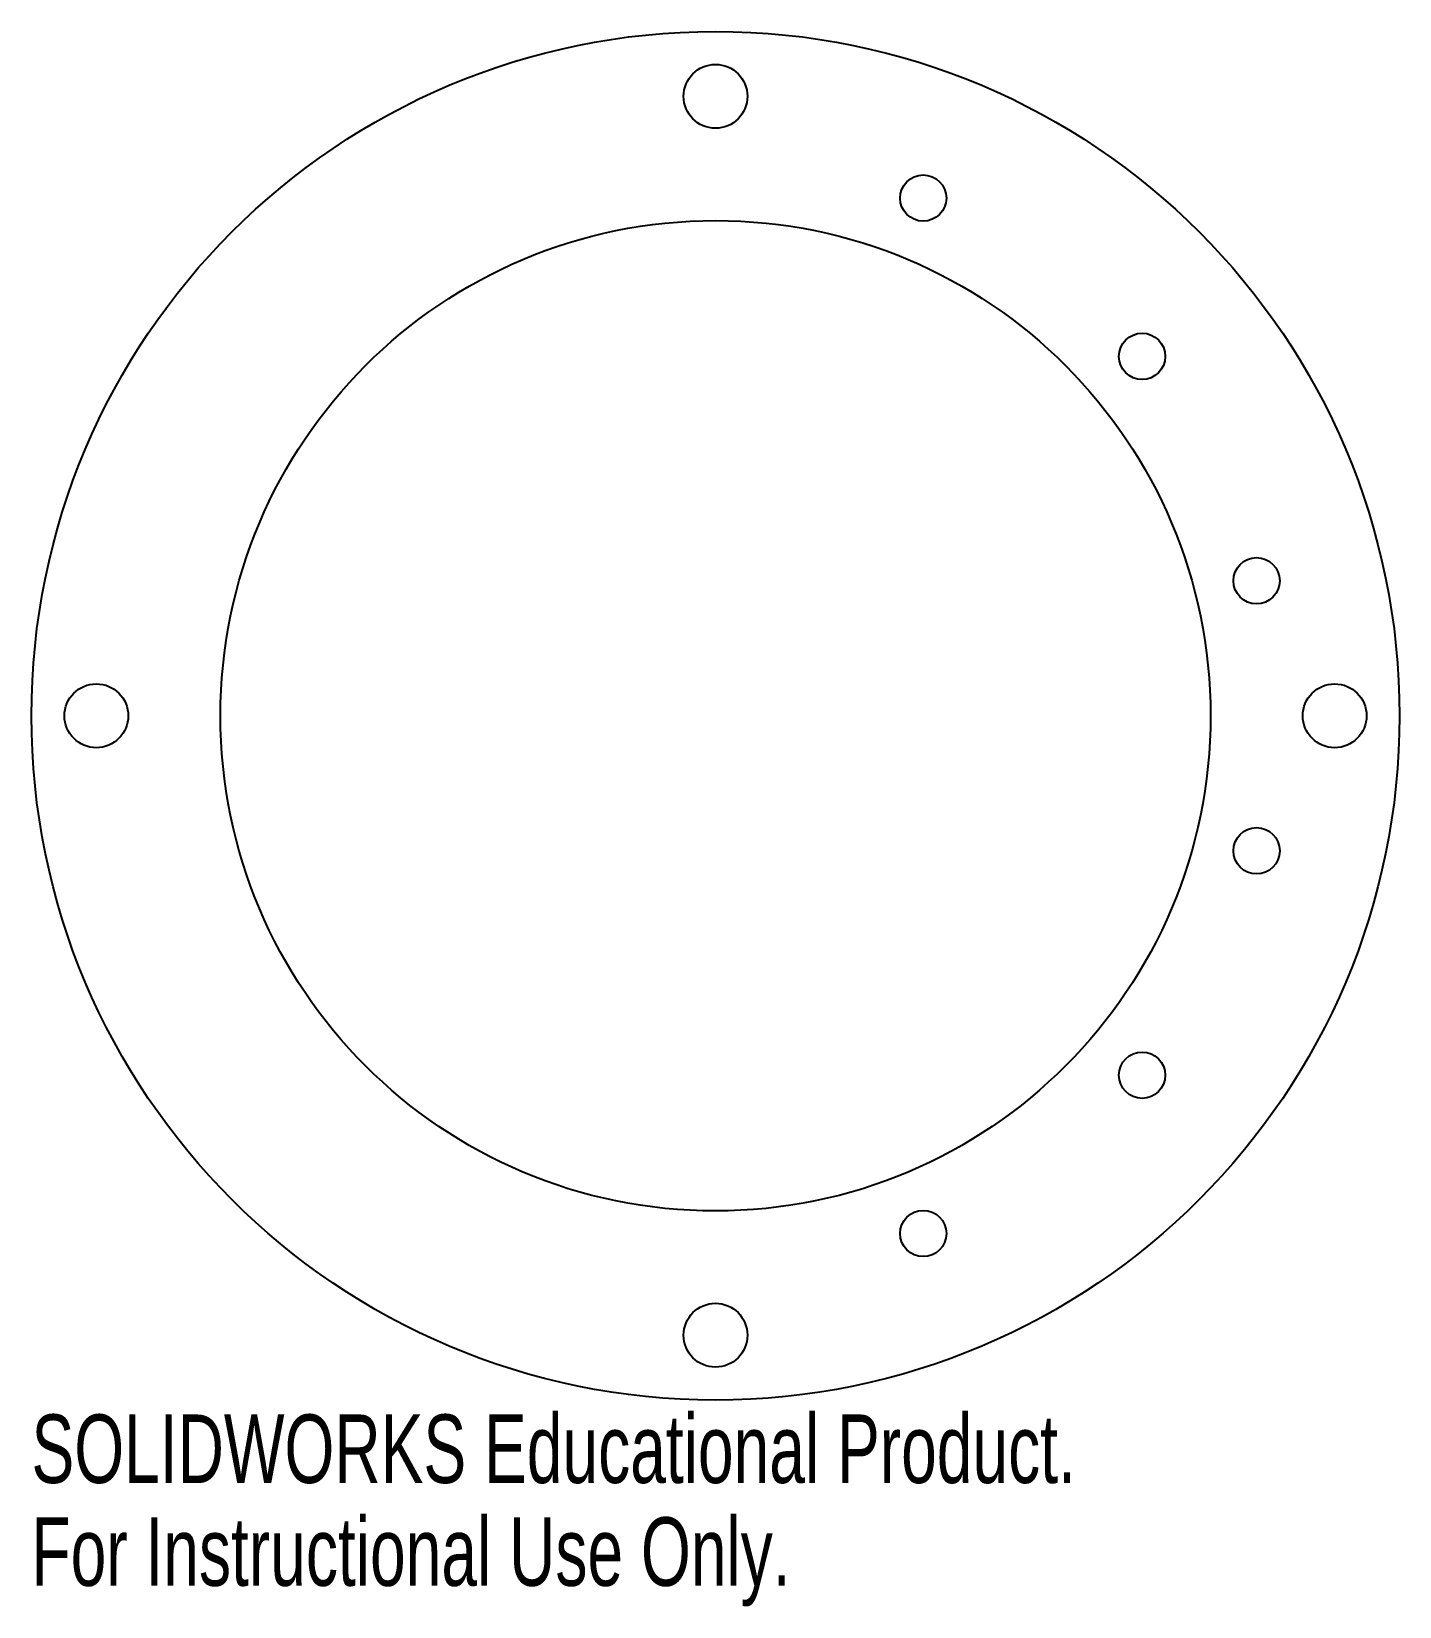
# Model space of a CAD drawing. Header units: inches. Extents: x -1.9 to 1.9, y -2.47 to 1.9.
import ezdxf

# ---------------------------------------------------------------- set-up
doc = ezdxf.new("R2010")
doc.units = ezdxf.units.IN
doc.header["$MEASUREMENT"] = 0
doc.styles.add('SLDTEXTSTYLE0', font='TXT', dxfattribs={"width": 0.7})

msp = doc.modelspace()

# ---------------------------------------------------------------- linework, layer by layer
at = {"color": 7, "linetype": 'Continuous', "lineweight": 25}
for centre, radius in [((0, 0), 1.9), ((0, 1.72), 0.0886), ((0.5771, 1.4376), 0.0642), ((0, 0), 1.375), ((1.1848, 0.998), 0.0643), ((1.503, 0.375), 0.0643), ((-1.72, 0), 0.0886), ((1.72, 0), 0.0886), ((1.503, -0.375), 0.0643), ((1.1848, -0.998), 0.0643), ((0.5771, -1.4376), 0.0642), ((0, -1.72), 0.0886)]:
    msp.add_circle(centre, radius, dxfattribs=at)

# ---------------------------------------------------------------- texts
at = {"color": 7, "linetype": 'Continuous', "char_height": 0.1903, "attachment_point": 1, "style": 'SLDTEXTSTYLE0'}
for s, insert in [('SOLIDWORKS Educational Product.', (-1.9, -1.9401)), ('For Instructional Use Only.', (-1.9, -2.2256))]:
    msp.add_mtext(s, dxfattribs=dict(at, insert=insert))

doc.saveas('drawing.dxf')
